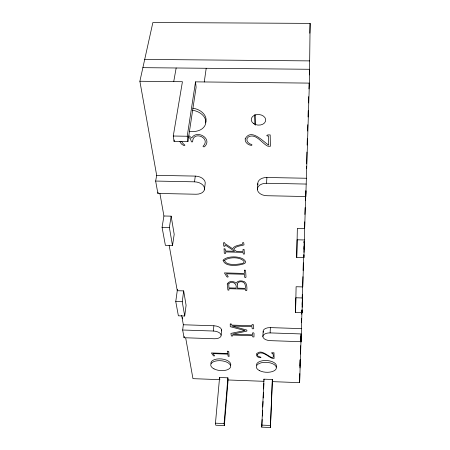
<?xml version="1.0" encoding="UTF-8"?>
<svg xmlns="http://www.w3.org/2000/svg" width="450" height="450" viewBox="0 0 450 450"><rect width="100%" height="100%" fill="white"/><g stroke="black" fill="none" stroke-linecap="round" stroke-linejoin="round"><path stroke-width="0.67" d="M306.208 184.056L266.563 183.263A9.349 6.221 3.2 0 0 257.383 189.304A9.349 6.221 3.2 0 0 266.861 195.722L305.798 196.537L309.392 83.109L310.123 23.389L152.876 22.5L139.877 81.253L156.673 175.348L155.644 181.058L157.888 193.433L196.076 194.237A9.304 6.131 7.8 0 0 204.519 188.224A9.304 6.131 7.8 0 0 194.507 181.828L155.644 181.058M305.798 196.537L305.882 190.761L305.769 194.259M306.608 168.564L306.636 166.511M306.675 163.778L306.889 152.083M302.569 297.968L295.858 297.765L295.543 312.463L302.085 312.671L302.918 276.694M303.896 257.681L304.476 239.968L297.101 239.788L296.719 257.49L303.896 257.681L303.936 255.009M303.981 252.343L304.149 241.453M304.476 239.968L304.757 221.833M305.589 199.856L305.634 196.47M272.357 381.634L270.416 427.5L261.748 427.14L263.947 379.17L272.306 379.479L272.357 381.634L299.632 382.657L299.796 373.539M299.925 366.075L300.037 359.938M300.954 342.101L301.084 334.519M301.303 333.945L270.129 332.91A7.369 3.859 3.2 0 0 262.862 336.532A7.369 3.859 3.2 0 0 270.315 340.65L301.05 341.691L301.995 310.101M301.584 322.644L301.657 318.442M301.731 314.235L301.798 310.033M302.085 312.671L302.13 309.938M302.175 307.204L302.389 294.322M296.719 257.49L297.36 228.352L304.656 228.527L305.702 196.357M295.543 312.463L296.111 286.729L302.749 286.92L303.801 254.739M309.819 33.21L310.123 23.389M299.931 367.948L300.201 359.606M300.381 354.037L300.651 345.696M300.831 340.127L301.011 334.564M302.175 298.457L302.304 294.373M303.075 270.506L303.322 262.879M303.519 256.641L303.564 255.257M303.969 242.781L304.014 241.391M304.881 214.459L305.1 207.591M305.325 200.728L305.454 196.611M307.119 145.069L307.322 138.752M307.569 131.034L307.772 124.718M308.019 117L308.228 110.683M308.475 102.966L308.678 96.649M308.925 88.931L309.105 83.317M309.381 74.897L309.561 69.283L142.886 67.663M299.632 382.657L301.14 336.409M302.175 304.526L302.271 301.742M303.981 249.143L304.071 246.341M270.416 427.5L272.306 379.479M270.129 332.91L270.377 327.611L301.393 328.629M261.748 427.14L262.131 419.501M262.305 416.031L262.581 410.479M262.755 407.008L263.031 401.451M263.205 397.98L263.481 392.428M263.649 388.957L263.931 383.406M262.868 336.561L263.143 331.284M266.563 183.263L266.901 177.486L306.293 178.251M257.383 189.36L257.771 183.594M224.353 425.582L224.094 423.546L227.869 377.82L219.578 377.511L215.46 423.186L215.758 425.228L224.353 425.582L228.105 379.974L227.869 377.82M221.136 335.16L221.619 329.912M183.336 324.765L182.661 330.007L184.061 337.725L214.324 338.754A7.329 3.825 5.4 0 0 221.13 335.132A7.329 3.825 5.4 0 0 213.351 331.026L213.874 325.761L183.336 324.765L181.659 315.377M204.39 189.872L205.104 184.146A9.242 6.143 7.9 0 0 195.294 176.096L156.673 175.348M184.061 337.725L184.224 336.426M177.446 289.367L175.753 301.528L178.38 315.804L184.714 316.007L186.092 305.286L183.679 290.891L177.261 290.706L169.138 245.205M182.273 318.803L182.453 317.419M184.714 316.007L182.239 301.731L183.679 290.891M194.507 181.828L195.294 176.096M204.266 81.956L206.207 68.282M139.877 81.253L182.43 81.72L173.267 136.024L174.054 141.368L187.909 141.593L196.11 87.244L195.519 81.861L309.392 83.109M163.924 215.994L162.067 227.301L165.398 245.385L172.507 245.571L174.195 234.349L171.146 216.157L163.924 215.994L159.919 193.545M187.909 141.593L187.222 136.243L195.519 81.861M172.507 245.571L169.369 227.481L171.146 216.157M174.054 141.368L174.279 139.995M157.888 193.433L158.107 192.167M173.717 81.624L176.164 67.989M144.709 59.411L309.662 60.891M173.267 136.024L187.222 136.243M162.067 227.301L169.369 227.481M175.753 301.528L182.239 301.731M182.661 330.007L213.351 331.026M228.105 379.974L264.032 381.319M215.46 423.186L224.094 423.546M261.653 425.104L270.36 425.464M188.111 136.862L190.434 138.69L191.407 141.857L192.651 141.868C192.628 130.016 211.629 137.936 202.984 146.323L203.867 146.908L204.542 146.7C212.957 138.662 196.723 129.234 191.756 137.987L189 135.793M181.71 141.581L183.189 143.696L184.922 145.119L184.202 145.704L181.963 144.394A9.568 6.722 9.2 0 1 179.921 141.424M185.732 338.192L192.954 378.652L219.847 379.659L219.578 377.511M254.548 114.761L254.914 124.582M263.947 379.17L263.993 380.244M255.184 114.66L255.572 125.173M213.874 325.761A7.29 3.842 5.4 0 1 221.484 330.907M257.951 184.68A9.287 6.232 3.2 0 1 266.901 177.486M256.438 365.181A10.029 4.978 3.4 0 1 267.598 360.591A10.029 4.978 3.4 0 1 276.142 367.178M192.448 110.228A14.76 10.643 9.5 0 1 205.746 123.109A14.76 10.643 9.5 0 1 189.298 131.282M210.921 363.532A9.979 4.939 5 0 1 221.552 358.948A9.979 4.939 5 0 1 230.58 365.529M192.757 108.169A14.726 10.648 9.6 0 1 205.493 122.934M263.43 332.297A7.335 3.881 3.1 0 1 270.377 327.611M237.251 284.108L237.431 288.141L245.323 288.371C245.621 285.716 245.267 282.088 241.942 281.812C240.143 281.458 237.656 282.049 237.251 284.108M227.25 284.012L227.914 290.104L228.909 290.132L228.966 288.681L245.374 289.159L245.655 290.627L246.645 290.655L246.819 290.261C247.151 286.622 246.943 281.396 242.257 281.025C240.058 280.637 237.364 281.059 236.177 283.179C233.871 280.907 228.606 280.586 227.25 284.012M223.099 260.207C224.888 267.446 239.259 265.708 244.586 263.543A5.76 3.426 4.6 0 0 245.571 261.523C242.708 255.639 226.918 255.51 223.099 260.207M245.194 138.876C244.637 142.386 248.158 145.046 251.331 145.406L251.859 145.26L251.854 144.478C248.366 144.292 244.755 139.596 248.259 137.025C255.746 132.587 262.114 143.73 267.969 146.25L270.382 146.289L270.186 134.921L267.874 134.882L266.777 135.461L267.047 135.906L268.549 136.102L268.729 145.131C262.929 141.441 251.044 127.806 245.194 138.876M224.578 260.286C225.877 266.147 238.241 264.403 242.629 263.419A4.067 2.419 4.6 0 0 244.131 261.484C240.278 256.657 229.286 256.866 224.578 260.286M257.361 354.454L257.563 355.613L258.249 356.282L260.887 357.249L260.882 357.649C257.766 358.47 253.828 353.734 258.322 352.648C263.801 348.879 275.873 364.843 272.824 353.301L271.569 352.952L273.988 352.733L274.089 358.481L272.368 358.419C268.352 357.024 261.697 349.791 257.361 354.454M228.786 283.719L228.893 287.887L236.036 288.101C237.549 283.719 231.609 280.181 228.786 283.719M224.078 248.889L224.269 253.08L225.051 253.693L225.726 253.119L225.619 251.927L243.034 252.382L243.338 254.036L244.389 254.064L244.102 249.407L243.045 249.379L242.977 251.494L236.464 251.319L233.674 249.458C235.665 245.784 240.609 246.071 244.041 244.924L243.686 242.674L242.618 242.651L242.516 244.266C239.141 245.317 234.647 245.362 232.515 248.681L224.848 243.512L224.572 242.674L224.021 242.516L223.341 243.107L223.836 246.263L224.904 246.291L224.972 244.828L234.529 251.274L225.534 251.038L225.141 248.917L224.078 248.889M244.361 270.174L244.378 273.459L224.415 272.903L226.794 276.733L227.588 277.172L228.251 276.801L226.44 273.786L244.429 274.292L244.609 277.121L245.346 277.684L246.015 277.161L245.616 270.641L245.385 270.202L244.361 270.174M230.237 324.006L230.265 326.7L244.991 330.519L230.901 333.394L231.373 336.004L232.571 336.043L232.706 335.053L252.489 335.711L252.782 336.909L253.98 336.949L254.019 333.264L253.153 332.646L252.349 333.208L252.439 334.834L232.627 334.176L246.921 331.088L246.853 330.069L231.874 326.002L251.983 326.661L252.073 328.326L252.951 328.961L253.761 328.376L253.316 324.562L252.096 324.523L251.933 325.749L231.789 325.097L231.463 324.045L230.237 324.006M227.717 351.18L227.801 353.531L211.371 352.952L213.396 355.719L214.054 356.04L214.599 355.781L213.053 353.604L227.863 354.127L228.077 356.152L229.101 356.49L228.757 351.523L227.717 351.18M259.318 370.536A10.046 4.967 3.4 0 0 276.069 368.994A10.046 4.967 3.4 0 0 263.7 362.391A10.046 4.967 3.4 0 0 259.318 370.536M214.003 368.876A9.996 4.933 5 0 0 230.434 367.329A9.996 4.933 5 0 0 217.62 360.743A9.996 4.933 5 0 0 214.003 368.876M253.44 123.474A7.256 5.31 3.9 0 0 265.511 121.326A7.256 5.31 3.9 0 0 256.483 114.638A7.256 5.31 3.9 0 0 253.44 123.474"/></g></svg>
